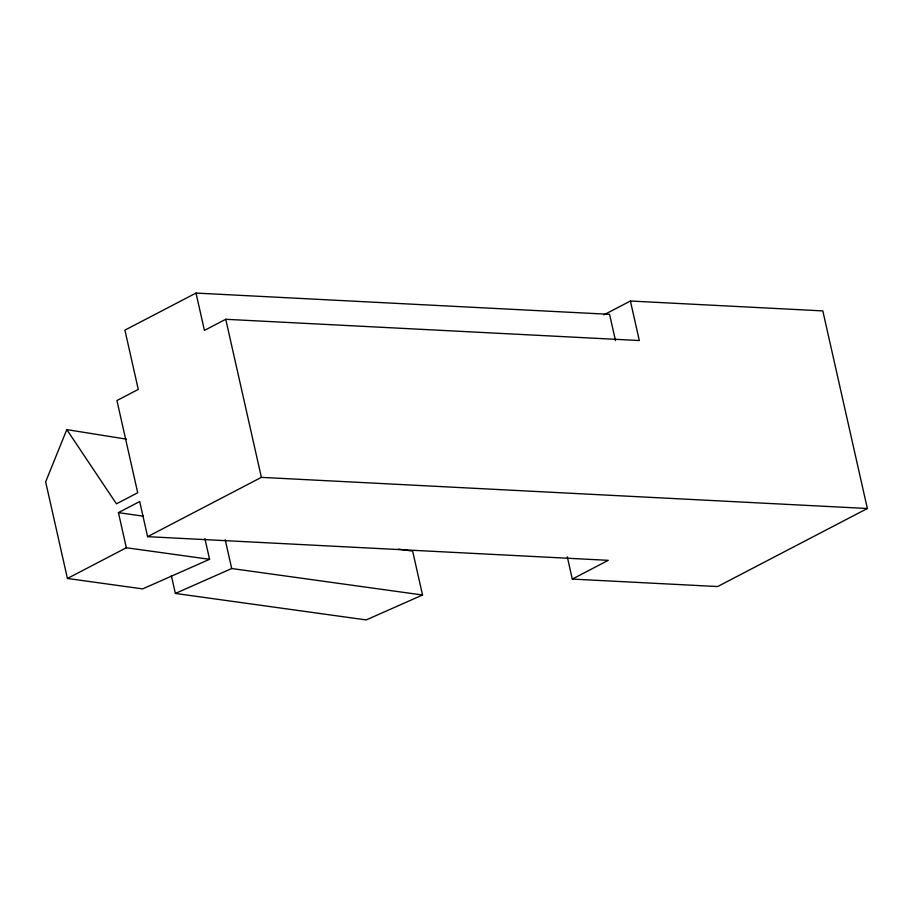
<?xml version="1.0" encoding="UTF-8"?>
<svg xmlns="http://www.w3.org/2000/svg" width="913" height="913" viewBox="0 0 913 913"><rect width="100%" height="100%" fill="white"/><g stroke="black" fill="none" stroke-linecap="round" stroke-linejoin="round"><path stroke-width="1.37" d="M126.508 439.164L66.797 429.612L45.65 481.859L67.425 578.465L142.645 588.896L209.568 559.304L204.889 538.499M615.488 340.595L609.564 314.334L196.01 293.073L124.91 330.129L138.274 389.417L116.932 400.533L137.715 492.746L116.442 503.839L66.797 429.612M603.858 314.848L630.404 301.016L639.317 340.538L225.751 319.288L204.421 330.403L196.01 293.073M209.568 559.304L126.336 547.754L118.428 512.615L139.7 501.534L147.609 536.661L608.263 560.331L572.303 579.082L567.293 556.827M67.425 578.465L126.336 547.754M147.609 536.661L261.38 477.362L867.35 508.507L822.818 310.899L630.404 301.016M867.35 508.507L717.629 586.545L572.303 579.082M171.347 575.601L175.364 593.439L231.697 568.525L422.536 595.014L412.642 551.098L398.616 549.147M422.536 595.014L366.204 619.927L175.364 593.439M118.428 512.615L143.421 516.222M225.751 319.288L261.38 477.362M225.203 539.709L231.697 568.525"/></g></svg>
